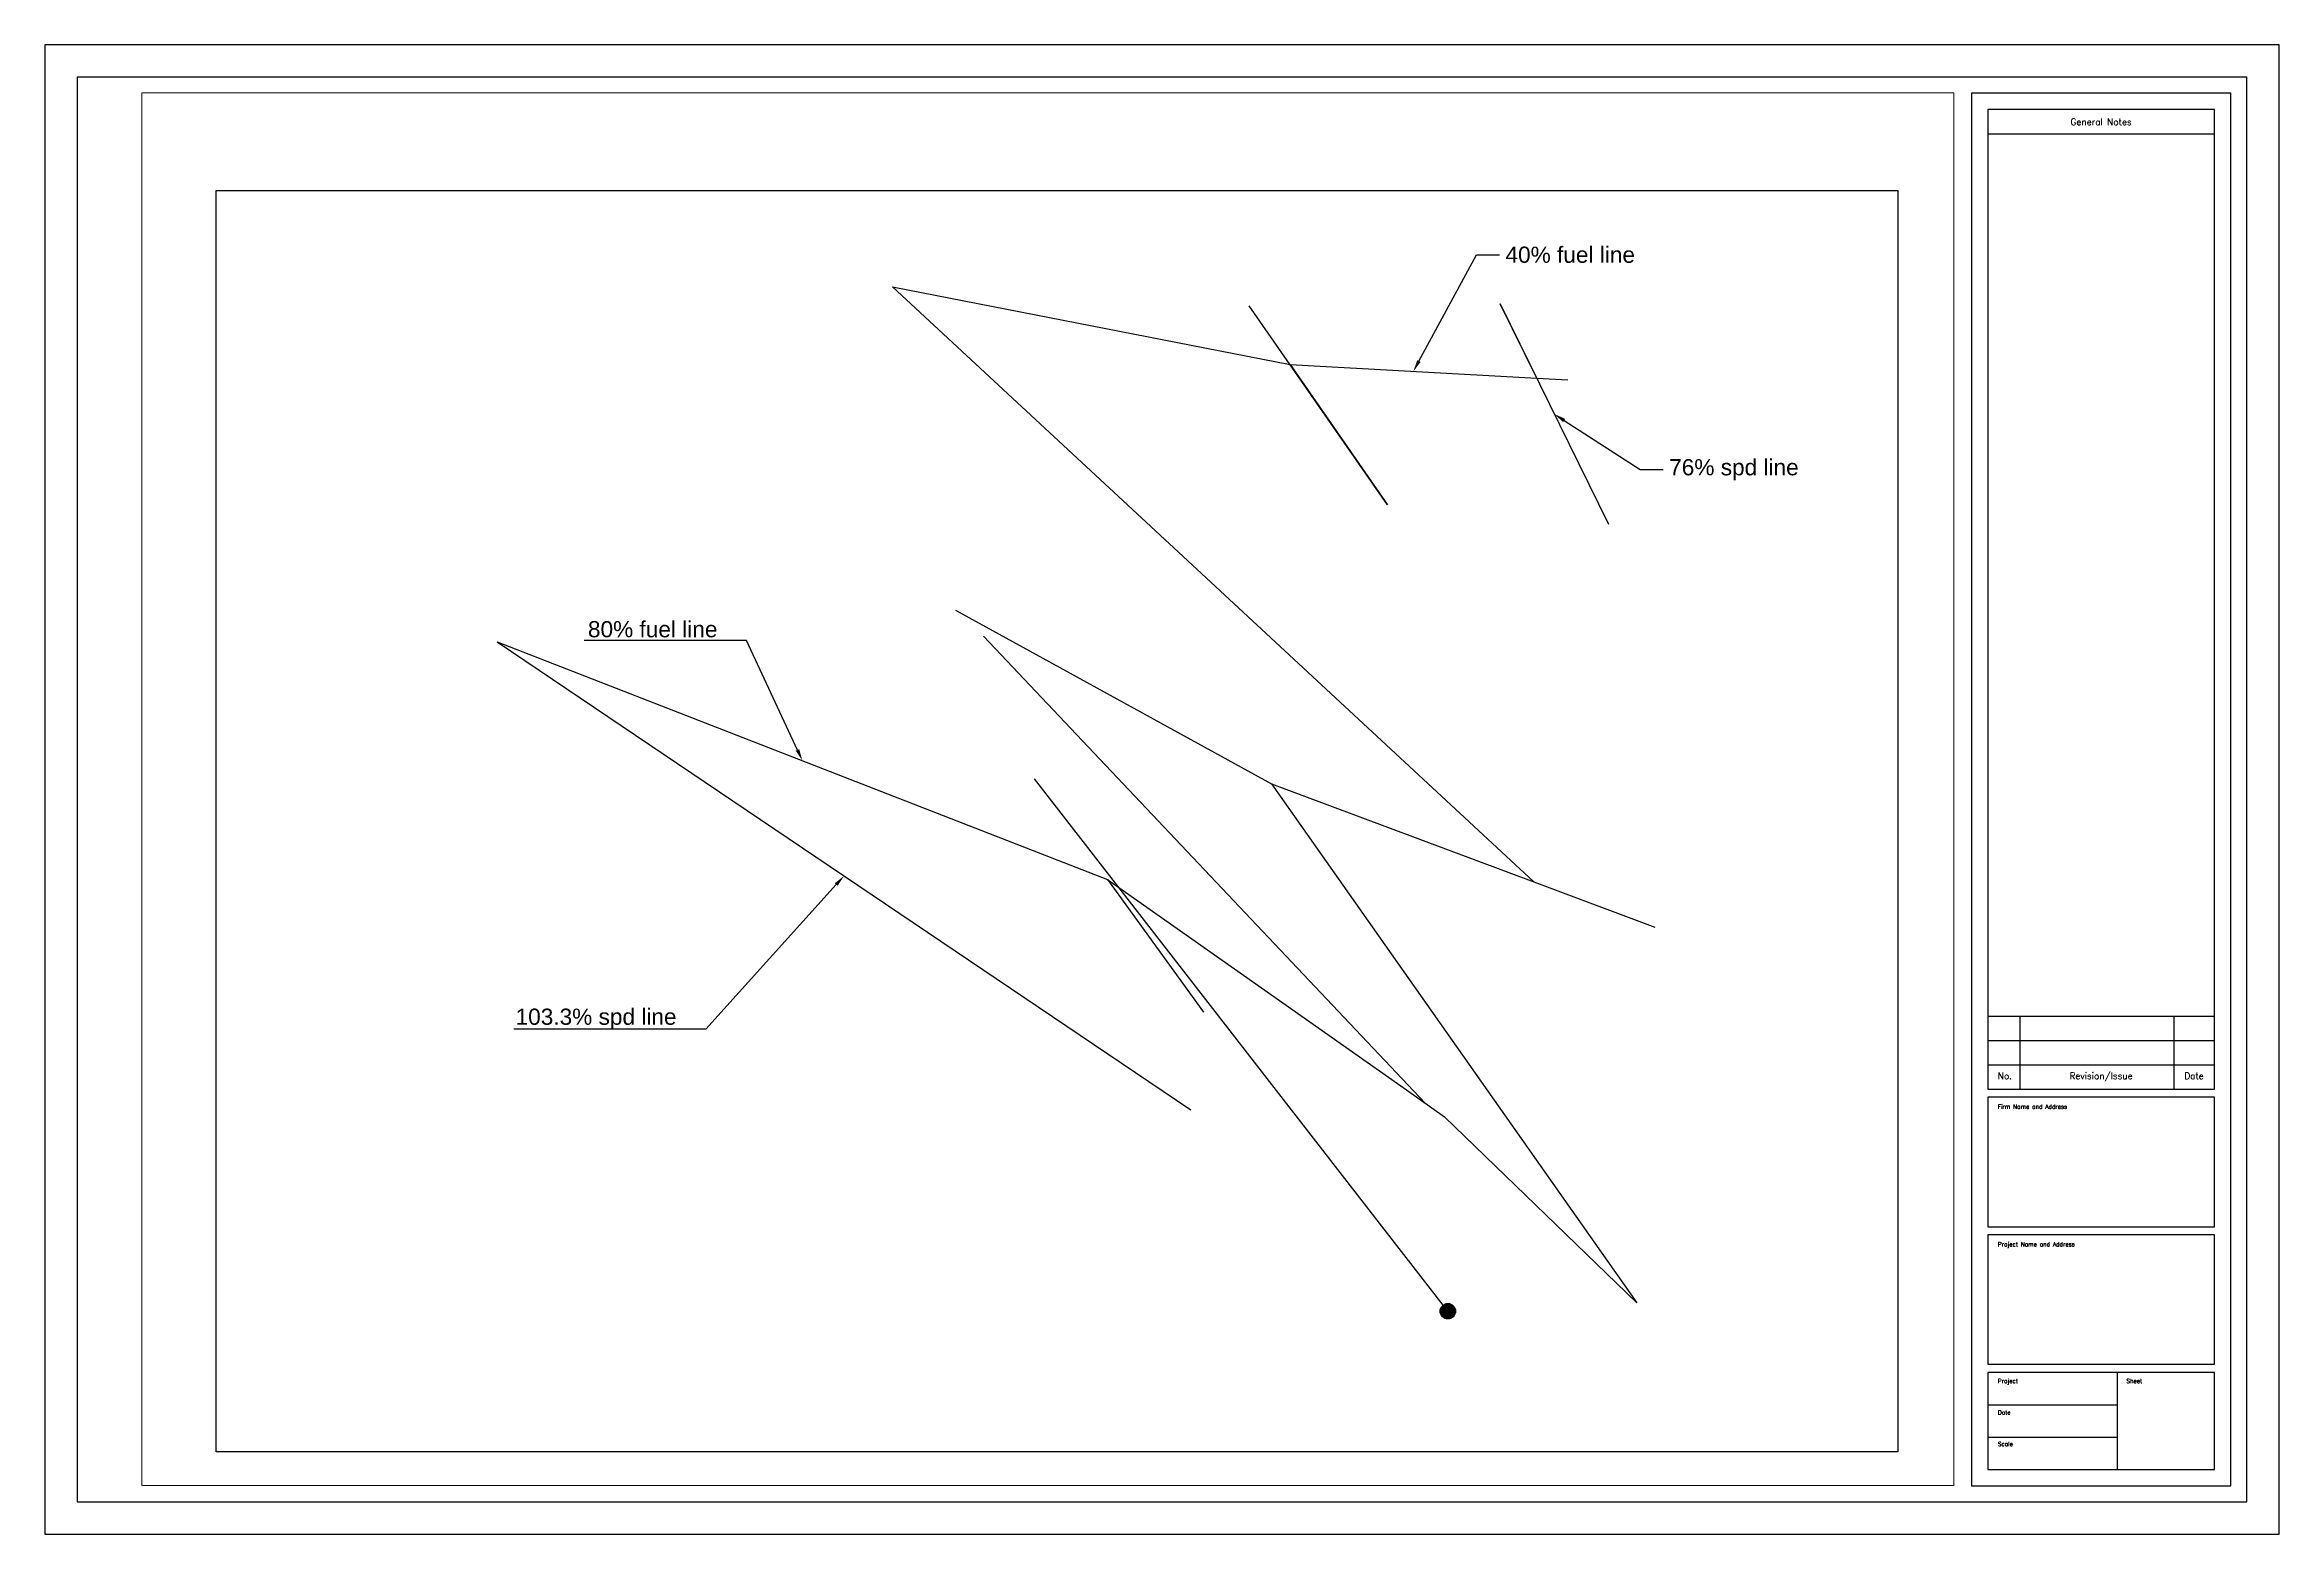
# Paper-space layout 'D-Size Layout' of a CAD drawing. Header units: inches. Extents: x 0 to 34.5, y 0 to 23.
import ezdxf
from ezdxf import colors
from ezdxf.entities.mleader import LeaderData, LeaderLine
from ezdxf.enums import TextEntityAlignment as Align
from ezdxf.math import Vec2, Vec3

# ---------------------------------------------------------------- set-up
doc = ezdxf.new("R2010")
doc.units = ezdxf.units.IN
doc.header["$LTSCALE"] = 48
doc.header["$MEASUREMENT"] = 0
doc.layers.add('Title Block', color=7, linetype='Continuous')
doc.layers.add('Viewport', color=5, linetype='Continuous')
doc.styles.add('Roman', font='romans')
doc.styles.get("Standard").update_dxf_attribs({"font": 'arial.ttf'})
picture_1 = doc.add_image_def('image1.png', size_in_pixel=(560, 420))

# ---------------------------------------------------------------- blocks, each defined once
blk = doc.blocks.new('Architectural Title Block')
for p, q in [((34.5, 23), (0, 23)), ((0, 23), (0, 0)), ((34.5, 0), (34.5, 23)), ((34, 22.5), (0.5, 22.5)), ((0.5, 22.5), (0.5, 0.5)), ((34, 0.5), (34, 22.5)), ((33.75, 22.25), (29.75, 22.25)), ((29.75, 22.25), (29.75, 0.75)), ((33.75, 0.75), (33.75, 22.25)), ((33.5, 22), (30, 22)), ((30, 22), (30, 6.875)), ((33.5, 6.875), (33.5, 22)), ((30, 21.625), (33.5, 21.625)), ((30, 8), (33.5, 8)), ((30.5, 6.875), (30.5, 8)), ((32.875, 6.875), (32.875, 8)), ((30, 7.625), (33.5, 7.625)), ((30, 7.25), (33.5, 7.25)), ((30, 6.875), (33.5, 6.875)), ((33.5, 6.75), (30, 6.75)), ((30, 6.75), (30, 4.75)), ((33.5, 4.75), (33.5, 6.75)), ((30, 4.75), (33.5, 4.75)), ((33.5, 4.625), (30, 4.625)), ((30, 4.625), (30, 2.625)), ((33.5, 2.625), (33.5, 4.625)), ((30, 2.625), (33.5, 2.625)), ((33.5, 2.5), (30, 2.5)), ((30, 2.5), (30, 1)), ((32, 1), (32, 2.5)), ((33.5, 1), (33.5, 2.5)), ((30, 2), (32, 2)), ((30, 1.5), (32, 1.5)), ((29.75, 0.75), (33.75, 0.75)), ((30, 1), (33.5, 1)), ((0.5, 0.5), (34, 0.5)), ((0, 0), (34.5, 0))]:
    blk.add_line(p, q)
at = {"style": 'Roman'}
for s, p in [('General Notes', (31.7483, 21.8078)), ('No.', (30.2636, 7.0784)), ('Revision/Issue', (31.7483, 7.0784)), ('Date', (33.1838, 7.0784))]:
    blk.add_text(s, height=0.1, dxfattribs=at).set_placement(p, align=Align.MIDDLE_CENTER)
for s, p in [('Firm Name and Address', (30.1554, 6.5711)), ('Project Name and Address', (30.1554, 4.4461)), ('Project', (30.1554, 2.3346)), ('Sheet', (32.1399, 2.3346)), ('Date', (30.1554, 1.8489)), ('Scale', (30.1554, 1.3632))]:
    blk.add_text(s, height=0.065, dxfattribs=at).set_placement(p)
at = {"color": 0, "style": 'Roman', "flags": 8}
for tag, p in [('FNAME', (-0.05, 6)), ('REVDATE', (-0.05, 3)), ('USER', (-0.05, 0))]:
    blk.add_attdef(tag, p, '', height=0.15, rotation=90, dxfattribs=at)

psp = doc.layouts.new('D-Size Layout')

# ---------------------------------------------------------------- hatches: boundary and pattern name
at = {"true_color": 0x000000}
h = psp.add_hatch(color=18, dxfattribs=at)
h.dxf.hatch_style = 1
h.paths.add_polyline_path([(21.783, 3.445, 1), (21.542, 3.445, 1)])

# ---------------------------------------------------------------- linework, layer by layer
at = {"color": 1}
for p, q in [((13.089, 19.259), (19.227, 18.063)), ((19.227, 18.063), (23.036, 17.85)), ((23.036, 17.85), (23.518, 17.823)), ((14.062, 14.27), (18.942, 11.587)), ((6.988, 13.779), (16.408, 10.112)), ((18.942, 11.587), (22.99, 10.075)), ((16.408, 10.112), (21.023, 6.862)), ((22.99, 10.075), (24.861, 9.376)), ((21.023, 6.862), (21.613, 6.446)), ((21.613, 6.446), (24.579, 3.573))]:
    psp.add_line(p, q, dxfattribs=at)
at = {"color": 3}
for p, q in [((22.99, 10.075), (13.089, 19.259)), ((23.036, 17.85), (22.473, 18.997)), ((22.473, 18.997), (24.141, 15.595)), ((20.732, 15.894), (18.597, 18.969)), ((19.227, 18.063), (20.732, 15.894)), ((14.494, 13.865), (21.318, 6.654)), ((6.988, 13.779), (17.693, 6.553)), ((21.663, 3.445), (15.283, 11.667)), ((18.942, 11.587), (24.579, 3.573)), ((16.408, 10.112), (17.892, 8.062))]:
    psp.add_line(p, q, dxfattribs=at)
at = {"color": 18, "true_color": 0x000000}
psp.add_circle((21.663, 3.445), 0.12, dxfattribs=at)

# ---------------------------------------------------------------- block references
at = {"layer": 'Title Block'}
psp.add_blockref('Architectural Title Block', (0, 0), dxfattribs=at)

# ---------------------------------------------------------------- pictures from other files: only their frames are drawn
image = psp.add_image(picture_1, insert=(2.648, 1.273), size_in_units=(25.965, 19.474))
image.dxf.flags = 7

# ---------------------------------------------------------------- leaders
at = {"color": 18, "true_color": 0x000000}
ml = psp.add_multileader_mtext('Standard', dxfattribs=at)
ml.set_content('40% fuel line', color=(0, 0, 0))
ml.set_leader_properties()
ml.build(insert=Vec2(0, 0))
ml.multileader.update_dxf_attribs({"text_right_attachment_type": 6, "dogleg_length": 0.36, "arrow_head_size": 0.18})
ctx = ml.context
ctx.base_point, ctx.char_height, ctx.arrow_head_size, ctx.landing_gap_size, ctx.plane_origin = Vec3(22.463, 19.753), 0.25, 0.18, 0.09, Vec3(21.131, 17.956)
ctx.right_attachment = 6
notes = []
notes.append((ctx, [(0, (1, 1, 0), (22.103, 19.753), (1, 0), 0.36, [(0, [(21.131, 17.956)], 0, [])])]))
ctx.mtext.insert, ctx.mtext.flow_direction = Vec3(22.553, 19.882), 5
ml = psp.add_multileader_mtext('Standard')
ml.set_content('76% spd line', color=256)
ml.set_leader_properties()
ml.build(insert=Vec2(0, 0))
ml.multileader.update_dxf_attribs({"text_right_attachment_type": 6, "dogleg_length": 0.36, "arrow_head_size": 0.18})
ctx = ml.context
ctx.base_point, ctx.char_height, ctx.arrow_head_size, ctx.landing_gap_size, ctx.plane_origin = Vec3(24.99, 16.442), 0.25, 0.18, 0.09, Vec3(23.307, 17.296)
ctx.right_attachment = 6
notes.append((ctx, [(0, (1, 1, 0), (24.63, 16.442), (1, 0), 0.36, [(0, [(23.307, 17.296)], 0, [])])]))
ctx.mtext.insert, ctx.mtext.flow_direction = Vec3(25.08, 16.601), 5
ml = psp.add_multileader_mtext('Standard', dxfattribs=at)
ml.set_content('80% fuel line', color=(0, 0, 0))
ml.set_leader_properties()
ml.build(insert=Vec2(0, 0))
ml.multileader.update_dxf_attribs({"text_right_attachment_type": 6, "dogleg_length": 0.36, "arrow_head_size": 0.18})
ctx = ml.context
ctx.base_point, ctx.char_height, ctx.arrow_head_size, ctx.landing_gap_size, ctx.plane_origin = Vec3(8.326, 13.97), 0.25, 0.18, 0.09, Vec3(11.698, 11.946)
ctx.right_attachment, ctx.text_align_type = 6, 2
notes.append((ctx, [(0, (1, 1, 0), (10.837, 13.8), (-1, 0), 0.36, [(0, [(11.698, 11.946)], 0, [])])]))
ctx.mtext.insert, ctx.mtext.alignment, ctx.mtext.flow_direction = Vec3(10.387, 14.1), 3, 5
ml = psp.add_multileader_mtext('Standard', dxfattribs=at)
ml.set_content('103.3% spd line', color=(0, 0, 0))
ml.set_leader_properties()
ml.build(insert=Vec2(0, 0))
ml.multileader.update_dxf_attribs({"text_right_attachment_type": 6, "dogleg_length": 0.36, "arrow_head_size": 0.18})
ctx = ml.context
ctx.base_point, ctx.char_height, ctx.arrow_head_size, ctx.landing_gap_size, ctx.plane_origin = Vec3(7.232, 7.957), 0.25, 0.18, 0.09, Vec3(12.341, 10.166)
ctx.right_attachment, ctx.text_align_type = 6, 2
notes.append((ctx, [(0, (1, 1, 0), (10.205, 7.797), (-1, 0), 0.36, [(0, [(12.341, 10.166)], 0, [])])]))
ctx.mtext.insert, ctx.mtext.alignment, ctx.mtext.flow_direction = Vec3(9.755, 8.117), 3, 5
for ctx, leaders in notes:
    for number, flags, end, landing, length, lines in leaders:
        leader = LeaderData()
        leader.index, (leader.has_last_leader_line, leader.has_dogleg_vector, leader.attachment_direction) = number, flags
        leader.last_leader_point, leader.dogleg_vector, leader.dogleg_length = Vec3(end), Vec3(landing), length
        for number, points, colour, breaks in lines:
            line = LeaderLine()
            line.index, line.vertices, line.color, line.breaks = number, Vec3.list(points), colors.encode_raw_color(colour), breaks
            leader.lines.append(line)
        ctx.leaders.append(leader)

# ---------------------------------------------------------------- viewports
at = {"layer": 'Viewport'}
psp.add_viewport(center=(15.488, 11.505), size=(27.976, 21.4991), view_center_point=(605.967, 465.994), view_height=1031.95692, dxfattribs=at)

doc.saveas('drawing.dxf')
